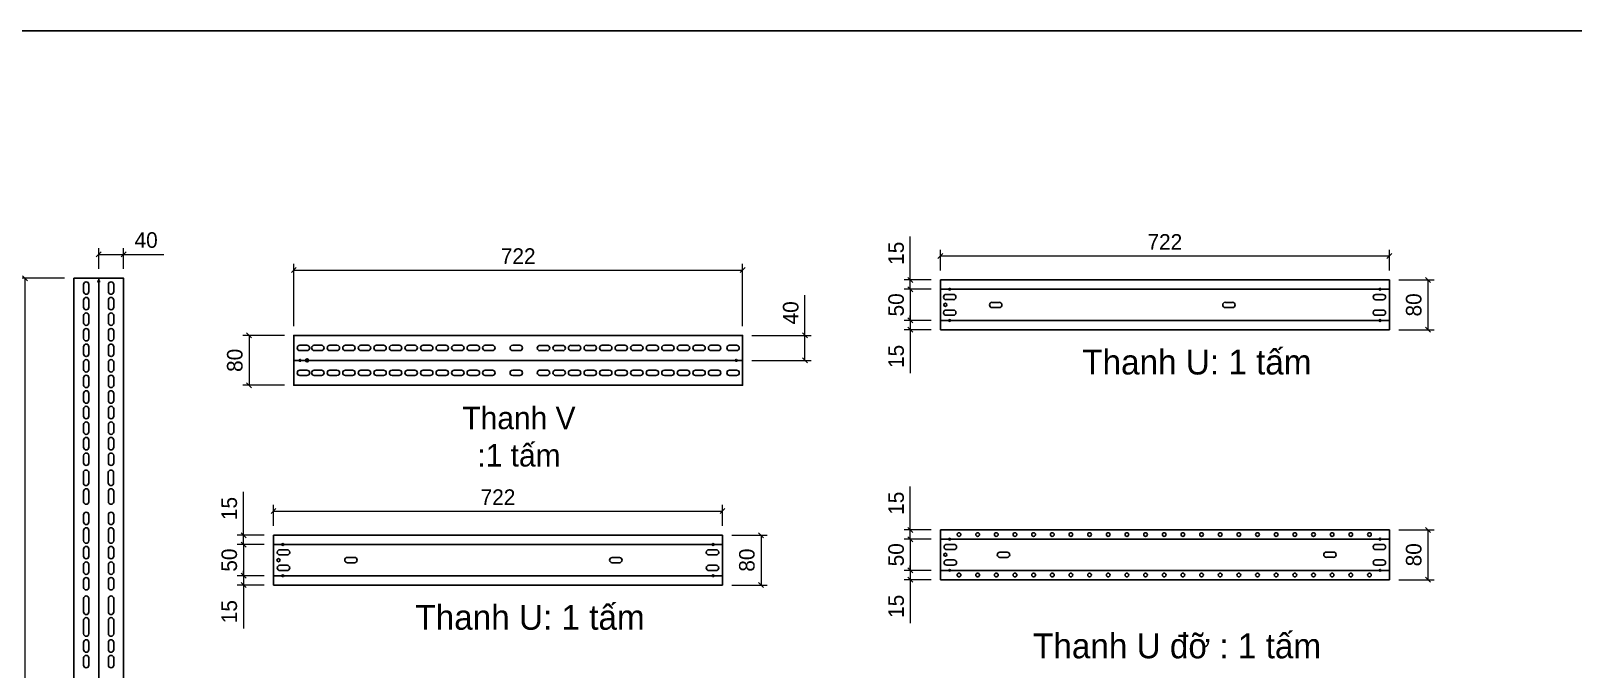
# Model space of a CAD drawing. Header units: millimetres. Extents: x 0 to 6126, y 0 to 4331.
# Drawn here: x 2191 to 4671, y 3306 to 4331 of the extents above; entities that cross this region are included whole.
import ezdxf
from ezdxf.enums import TextEntityAlignment as Align

# ---------------------------------------------------------------- set-up
doc = ezdxf.new("R2010")
doc.units = ezdxf.units.MM
doc.layers.add('CNC', color=7, linetype='Continuous')
doc.layers.add('DIM', color=253, linetype='Continuous')
doc.styles.add('Tahoma (Input Text)', font='tahoma.ttf')
doc.dimstyles.new('Dim-25', dxfattribs={"dimtxt": 25, "dimasz": 8, "dimexe": 10, "dimexo": 15, "dimgap": 10, "dimtad": 1, "dimdec": 0, "dimtxsty": 'Standard', "dimblk": 'OBLIQUE', "dimcen": 10, "dimclrd": 5, "dimclre": 5, "dimclrt": 3, "dimazin": 3, "dimtfac": 1, "dimtdec": 0, "dimtmove": 0, "dimatfit": 3, "dimldrblk": 'OBLIQUE', "dimlwd": 9, "dimlwe": 9})

# ---------------------------------------------------------------- blocks, each defined once
blk = doc.blocks.new('*D77')
at = {"color": 0, "linetype": 'ByBlock', "lineweight": -2}
for p, q in [((2304.5, 3976.3), (2296.5, 3968.3)), ((2336.5, 3968.3), (2344.5, 3976.3))]:
    blk.add_line(p, q, dxfattribs=at)
at = {"layer": 'Defpoints', "color": 0, "ltscale": 3, "transparency": 16777216}
for p in [(2340.5, 3972.3), (2300.5, 3933.9), (2340.5, 3933.9)]:
    blk.add_point(p, dxfattribs=at)
at = {"layer": 'DIM', "color": 5, "lineweight": 9, "ltscale": 3, "transparency": 16777216}
for p, q in [((2300.5, 3948.9), (2300.5, 3982.3)), ((2300.5, 3972.3), (2340.5, 3972.3)), ((2340.5, 3948.9), (2340.5, 3982.3)), ((2340.5, 3972.3), (2405.2, 3972.3))]:
    blk.add_line(p, q, dxfattribs=at)
at = {"layer": 'DIM', "color": 3, "ltscale": 3, "transparency": 16777216, "insert": (2376.8, 3995.1), "char_height": 25, "attachment_point": 5}
blk.add_mtext('40', dxfattribs=at)
blk = doc.blocks.new('_Oblique')
at = {"color": 0, "linetype": 'ByBlock', "lineweight": -2}
blk.add_line((-0.5, -0.5), (0.5, 0.5), dxfattribs=at)
blk = doc.blocks.new('*D78')
at = {"color": 0, "linetype": 'ByBlock', "lineweight": -2}
for p, q in [((2185.9, 3929.9), (2177.9, 3937.9)), ((2177.9, 2506.7), (2185.9, 2498.7))]:
    blk.add_line(p, q, dxfattribs=at)
at = {"layer": 'Defpoints', "color": 0, "ltscale": 3, "transparency": 16777216}
for p in [(2260.5, 3933.9), (2181.9, 2502.7), (2260.5, 2502.7)]:
    blk.add_point(p, dxfattribs=at)
at = {"layer": 'DIM', "color": 5, "lineweight": 9, "ltscale": 3, "transparency": 16777216}
for p, q in [((2245.5, 3933.9), (2171.9, 3933.9)), ((2181.9, 3933.9), (2181.9, 2502.7)), ((2245.5, 2502.7), (2171.9, 2502.7))]:
    blk.add_line(p, q, dxfattribs=at)
at = {"layer": 'DIM', "color": 3, "ltscale": 3, "transparency": 16777216, "insert": (2159.1, 3218.3), "char_height": 25, "attachment_point": 5, "rotation": 90}
blk.add_mtext('1431', dxfattribs=at)
blk = doc.blocks.new('ovan8.5x20')
at = {"layer": 'CNC', "color": 2, "lineweight": -3}
for p, q in [((5.7, 4.2), (-5.8, 4.2)), ((-5.8, -4.2), (5.7, -4.2))]:
    blk.add_line(p, q, dxfattribs=at)
for centre, start, end in [((-5.8, 0), 90, 270), ((5.7, 0), 270, 90)]:
    blk.add_arc(centre, 4.25, start, end, dxfattribs=at)
blk = doc.blocks.new('*D82')
at = {"color": 0, "linetype": 'ByBlock', "lineweight": -2}
for p, q in [((2618.3, 3950.9), (2610.3, 3942.9)), ((3331.8, 3942.9), (3339.8, 3950.9))]:
    blk.add_line(p, q, dxfattribs=at)
at = {"layer": 'Defpoints', "color": 0, "ltscale": 3, "transparency": 16777216}
for p in [(3335.8, 3946.9), (2614.3, 3842), (3335.8, 3842)]:
    blk.add_point(p, dxfattribs=at)
at = {"layer": 'DIM', "color": 5, "lineweight": 9, "ltscale": 3, "transparency": 16777216}
for p, q in [((2614.3, 3857), (2614.3, 3956.9)), ((2614.3, 3946.9), (3335.8, 3946.9)), ((3335.8, 3857), (3335.8, 3956.9))]:
    blk.add_line(p, q, dxfattribs=at)
at = {"layer": 'DIM', "color": 3, "ltscale": 3, "transparency": 16777216, "insert": (2975.1, 3969.5), "char_height": 25, "attachment_point": 5}
blk.add_mtext('722', dxfattribs=at)
blk = doc.blocks.new('*D83')
at = {"color": 0, "linetype": 'ByBlock', "lineweight": -2}
for p, q in [((2546.3, 3838), (2538.3, 3846)), ((2538.3, 3766), (2546.3, 3758))]:
    blk.add_line(p, q, dxfattribs=at)
at = {"layer": 'Defpoints', "color": 0, "ltscale": 3, "transparency": 16777216}
for p in [(2614.3, 3842), (2542.3, 3762), (2614.3, 3762)]:
    blk.add_point(p, dxfattribs=at)
at = {"layer": 'DIM', "color": 5, "lineweight": 9, "ltscale": 3, "transparency": 16777216}
for p, q in [((2599.3, 3842), (2532.3, 3842)), ((2542.3, 3842), (2542.3, 3762)), ((2599.3, 3762), (2532.3, 3762))]:
    blk.add_line(p, q, dxfattribs=at)
at = {"layer": 'DIM', "color": 3, "ltscale": 3, "transparency": 16777216, "insert": (2519.5, 3802), "char_height": 25, "attachment_point": 5, "rotation": 90}
blk.add_mtext('80', dxfattribs=at)
blk = doc.blocks.new('*D84')
at = {"color": 0, "linetype": 'ByBlock', "lineweight": -2}
for p, q in [((3440.2, 3838), (3432.2, 3846)), ((3432.2, 3806), (3440.2, 3798))]:
    blk.add_line(p, q, dxfattribs=at)
at = {"layer": 'Defpoints', "color": 0, "ltscale": 3, "transparency": 16777216}
for p in [(3335.8, 3842), (3436.2, 3842), (3335.8, 3802)]:
    blk.add_point(p, dxfattribs=at)
at = {"layer": 'DIM', "color": 5, "lineweight": 9, "ltscale": 3, "transparency": 16777216}
for p, q in [((3436.2, 3842), (3436.2, 3906.7)), ((3350.8, 3842), (3446.2, 3842)), ((3436.2, 3802), (3436.2, 3842)), ((3350.8, 3802), (3446.2, 3802))]:
    blk.add_line(p, q, dxfattribs=at)
at = {"layer": 'DIM', "color": 3, "ltscale": 3, "transparency": 16777216, "insert": (3413.4, 3878.3), "char_height": 25, "attachment_point": 5, "rotation": 90}
blk.add_mtext('40', dxfattribs=at)
blk = doc.blocks.new('*D85')
at = {"color": 0, "linetype": 'ByBlock', "lineweight": -2}
for p, q in [((3369.7, 3517.1), (3361.7, 3525.1)), ((3361.7, 3445.1), (3369.7, 3437.1))]:
    blk.add_line(p, q, dxfattribs=at)
at = {"layer": 'Defpoints', "color": 0, "transparency": 16777216}
for p in [(3303.6, 3521.1), (3303.6, 3441.1), (3365.7, 3441.1)]:
    blk.add_point(p, dxfattribs=at)
at = {"layer": 'DIM', "color": 5, "lineweight": 9, "transparency": 16777216}
for p, q in [((3318.6, 3521.1), (3375.7, 3521.1)), ((3365.7, 3521.1), (3365.7, 3441.1)), ((3318.6, 3441.1), (3375.7, 3441.1))]:
    blk.add_line(p, q, dxfattribs=at)
at = {"layer": 'DIM', "color": 3, "transparency": 16777216, "insert": (3342.9, 3481.1), "char_height": 25, "attachment_point": 5, "rotation": 90}
blk.add_mtext('80', dxfattribs=at)
blk = doc.blocks.new('*D86')
at = {"color": 0, "linetype": 'ByBlock', "lineweight": -2}
for p, q in [((2537.4, 3502.1), (2529.4, 3510.1)), ((2529.4, 3460.1), (2537.4, 3452.1))]:
    blk.add_line(p, q, dxfattribs=at)
at = {"layer": 'Defpoints', "color": 0, "transparency": 16777216}
for p in [(2581.6, 3506.1), (2533.4, 3456.1), (2581.6, 3456.1)]:
    blk.add_point(p, dxfattribs=at)
at = {"layer": 'DIM', "color": 5, "lineweight": 9, "transparency": 16777216}
for p, q in [((2566.6, 3506.1), (2523.4, 3506.1)), ((2533.4, 3506.1), (2533.4, 3456.1)), ((2566.6, 3456.1), (2523.4, 3456.1))]:
    blk.add_line(p, q, dxfattribs=at)
at = {"layer": 'DIM', "color": 3, "transparency": 16777216, "insert": (2510.6, 3481.1), "char_height": 25, "attachment_point": 5, "rotation": 90}
blk.add_mtext('50', dxfattribs=at)
blk = doc.blocks.new('*D87')
at = {"color": 0, "linetype": 'ByBlock', "lineweight": -2}
for p, q in [((2529.4, 3525.1), (2537.4, 3517.1)), ((2537.4, 3502.1), (2529.4, 3510.1))]:
    blk.add_line(p, q, dxfattribs=at)
at = {"layer": 'Defpoints', "color": 0, "transparency": 16777216}
for p in [(2533.4, 3521.1), (2581.6, 3521.1), (2581.6, 3506.1)]:
    blk.add_point(p, dxfattribs=at)
at = {"layer": 'DIM', "color": 5, "lineweight": 9, "transparency": 16777216}
for p, q in [((2533.4, 3521.1), (2533.4, 3590.8)), ((2566.6, 3521.1), (2523.4, 3521.1)), ((2566.6, 3506.1), (2523.4, 3506.1)), ((2533.4, 3506.1), (2533.4, 3521.1)), ((2533.4, 3506.1), (2533.4, 3498.1))]:
    blk.add_line(p, q, dxfattribs=at)
at = {"layer": 'DIM', "color": 3, "transparency": 16777216, "insert": (2510.6, 3564), "char_height": 25, "attachment_point": 5, "rotation": 90}
blk.add_mtext('15', dxfattribs=at)
blk = doc.blocks.new('*D88')
at = {"color": 0, "linetype": 'ByBlock', "lineweight": -2}
for p, q in [((2529.4, 3460.1), (2537.4, 3452.1)), ((2537.4, 3437.1), (2529.4, 3445.1))]:
    blk.add_line(p, q, dxfattribs=at)
at = {"layer": 'Defpoints', "color": 0, "transparency": 16777216}
for p in [(2581.6, 3456.1), (2533.4, 3441.1), (2581.6, 3441.1)]:
    blk.add_point(p, dxfattribs=at)
at = {"layer": 'DIM', "color": 5, "lineweight": 9, "transparency": 16777216}
for p, q in [((2566.6, 3456.1), (2523.4, 3456.1)), ((2533.4, 3456.1), (2533.4, 3464.1)), ((2533.4, 3456.1), (2533.4, 3441.1)), ((2566.6, 3441.1), (2523.4, 3441.1)), ((2533.4, 3441.1), (2533.4, 3371.5))]:
    blk.add_line(p, q, dxfattribs=at)
at = {"layer": 'DIM', "color": 3, "transparency": 16777216, "insert": (2510.6, 3398.3), "char_height": 25, "attachment_point": 5, "rotation": 90}
blk.add_mtext('15', dxfattribs=at)
blk = doc.blocks.new('f3daunguoc')
at = {"layer": 'CNC', "color": 2, "lineweight": -3}
blk.add_circle((0, 0), 1.5, dxfattribs=at)
blk = doc.blocks.new('*D93')
at = {"color": 0, "linetype": 'ByBlock', "lineweight": -2}
for p, q in [((2585.6, 3563.8), (2577.6, 3555.8)), ((3299.6, 3555.8), (3307.6, 3563.8))]:
    blk.add_line(p, q, dxfattribs=at)
at = {"layer": 'Defpoints', "color": 0, "ltscale": 3, "transparency": 16777216}
for p in [(3303.6, 3559.8), (2581.6, 3521.1), (3303.6, 3521.1)]:
    blk.add_point(p, dxfattribs=at)
at = {"layer": 'DIM', "color": 5, "lineweight": 9, "ltscale": 3, "transparency": 16777216}
for p, q in [((2581.6, 3536.1), (2581.6, 3569.8)), ((2581.6, 3559.8), (3303.6, 3559.8)), ((3303.6, 3536.1), (3303.6, 3569.8))]:
    blk.add_line(p, q, dxfattribs=at)
at = {"layer": 'DIM', "color": 3, "ltscale": 3, "transparency": 16777216, "insert": (2942.6, 3582.3), "char_height": 25, "attachment_point": 5}
blk.add_mtext('722', dxfattribs=at)
blk = doc.blocks.new('*D109')
at = {"color": 0, "linetype": 'ByBlock', "lineweight": -2}
for p, q in [((4441.9, 3927.1), (4433.9, 3935.1)), ((4433.9, 3855.1), (4441.9, 3847.1))]:
    blk.add_line(p, q, dxfattribs=at)
at = {"layer": 'Defpoints', "color": 0, "transparency": 16777216}
for p in [(4375.9, 3931.1), (4375.9, 3851.1), (4437.9, 3851.1)]:
    blk.add_point(p, dxfattribs=at)
at = {"layer": 'DIM', "color": 5, "lineweight": 9, "transparency": 16777216}
for p, q in [((4390.9, 3931.1), (4447.9, 3931.1)), ((4437.9, 3931.1), (4437.9, 3851.1)), ((4390.9, 3851.1), (4447.9, 3851.1))]:
    blk.add_line(p, q, dxfattribs=at)
at = {"layer": 'DIM', "color": 3, "transparency": 16777216, "insert": (4415.2, 3891.1), "char_height": 25, "attachment_point": 5, "rotation": 90}
blk.add_mtext('80', dxfattribs=at)
blk = doc.blocks.new('*D110')
at = {"color": 0, "linetype": 'ByBlock', "lineweight": -2}
for p, q in [((3609.6, 3912.1), (3601.6, 3920.1)), ((3601.6, 3870.1), (3609.6, 3862.1))]:
    blk.add_line(p, q, dxfattribs=at)
at = {"layer": 'Defpoints', "color": 0, "transparency": 16777216}
for p in [(3653.9, 3916.1), (3605.6, 3866.1), (3653.9, 3866.1)]:
    blk.add_point(p, dxfattribs=at)
at = {"layer": 'DIM', "color": 5, "lineweight": 9, "transparency": 16777216}
for p, q in [((3638.9, 3916.1), (3595.6, 3916.1)), ((3605.6, 3916.1), (3605.6, 3866.1)), ((3638.9, 3866.1), (3595.6, 3866.1))]:
    blk.add_line(p, q, dxfattribs=at)
at = {"layer": 'DIM', "color": 3, "transparency": 16777216, "insert": (3582.9, 3891.1), "char_height": 25, "attachment_point": 5, "rotation": 90}
blk.add_mtext('50', dxfattribs=at)
blk = doc.blocks.new('*D111')
at = {"color": 0, "linetype": 'ByBlock', "lineweight": -2}
for p, q in [((3601.6, 3935.1), (3609.6, 3927.1)), ((3609.6, 3912.1), (3601.6, 3920.1))]:
    blk.add_line(p, q, dxfattribs=at)
at = {"layer": 'Defpoints', "color": 0, "transparency": 16777216}
for p in [(3605.6, 3931.1), (3653.9, 3931.1), (3653.9, 3916.1)]:
    blk.add_point(p, dxfattribs=at)
at = {"layer": 'DIM', "color": 5, "lineweight": 9, "transparency": 16777216}
for p, q in [((3605.6, 3931.1), (3605.6, 4000.8)), ((3638.9, 3931.1), (3595.6, 3931.1)), ((3605.6, 3916.1), (3605.6, 3931.1)), ((3638.9, 3916.1), (3595.6, 3916.1)), ((3605.6, 3916.1), (3605.6, 3908.1))]:
    blk.add_line(p, q, dxfattribs=at)
at = {"layer": 'DIM', "color": 3, "transparency": 16777216, "insert": (3582.9, 3974), "char_height": 25, "attachment_point": 5, "rotation": 90}
blk.add_mtext('15', dxfattribs=at)
blk = doc.blocks.new('*D112')
at = {"color": 0, "linetype": 'ByBlock', "lineweight": -2}
for p, q in [((3601.6, 3870.1), (3609.6, 3862.1)), ((3609.6, 3847.1), (3601.6, 3855.1))]:
    blk.add_line(p, q, dxfattribs=at)
at = {"layer": 'Defpoints', "color": 0, "transparency": 16777216}
for p in [(3605.6, 3851.1), (3653.9, 3866.1), (3653.9, 3851.1)]:
    blk.add_point(p, dxfattribs=at)
at = {"layer": 'DIM', "color": 5, "lineweight": 9, "transparency": 16777216}
for p, q in [((3605.6, 3866.1), (3605.6, 3874.1)), ((3638.9, 3866.1), (3595.6, 3866.1)), ((3638.9, 3851.1), (3595.6, 3851.1)), ((3605.6, 3866.1), (3605.6, 3851.1)), ((3605.6, 3851.1), (3605.6, 3781.5))]:
    blk.add_line(p, q, dxfattribs=at)
at = {"layer": 'DIM', "color": 3, "transparency": 16777216, "insert": (3582.9, 3808.3), "char_height": 25, "attachment_point": 5, "rotation": 90}
blk.add_mtext('15', dxfattribs=at)
blk = doc.blocks.new('*D113')
at = {"color": 0, "linetype": 'ByBlock', "lineweight": -2}
for p, q in [((3657.9, 3973.8), (3649.9, 3965.8)), ((4371.9, 3965.8), (4379.9, 3973.8))]:
    blk.add_line(p, q, dxfattribs=at)
at = {"layer": 'Defpoints', "color": 0, "ltscale": 3, "transparency": 16777216}
for p in [(4375.9, 3969.8), (3653.9, 3931.1), (4375.9, 3931.1)]:
    blk.add_point(p, dxfattribs=at)
at = {"layer": 'DIM', "color": 5, "lineweight": 9, "ltscale": 3, "transparency": 16777216}
for p, q in [((3653.9, 3946.1), (3653.9, 3979.8)), ((3653.9, 3969.8), (4375.9, 3969.8)), ((4375.9, 3946.1), (4375.9, 3979.8))]:
    blk.add_line(p, q, dxfattribs=at)
at = {"layer": 'DIM', "color": 3, "ltscale": 3, "transparency": 16777216, "insert": (4014.9, 3992.3), "char_height": 25, "attachment_point": 5}
blk.add_mtext('722', dxfattribs=at)
blk = doc.blocks.new('*D114')
at = {"color": 0, "linetype": 'ByBlock', "lineweight": -2}
for p, q in [((4441.9, 3525.7), (4433.9, 3533.7)), ((4433.9, 3453.7), (4441.9, 3445.7))]:
    blk.add_line(p, q, dxfattribs=at)
at = {"layer": 'Defpoints', "color": 0, "transparency": 16777216}
for p in [(4375.9, 3529.7), (4375.9, 3449.7), (4437.9, 3449.7)]:
    blk.add_point(p, dxfattribs=at)
at = {"layer": 'DIM', "color": 5, "lineweight": 9, "transparency": 16777216}
for p, q in [((4390.9, 3529.7), (4447.9, 3529.7)), ((4437.9, 3529.7), (4437.9, 3449.7)), ((4390.9, 3449.7), (4447.9, 3449.7))]:
    blk.add_line(p, q, dxfattribs=at)
at = {"layer": 'DIM', "color": 3, "transparency": 16777216, "insert": (4415.2, 3489.7), "char_height": 25, "attachment_point": 5, "rotation": 90}
blk.add_mtext('80', dxfattribs=at)
blk = doc.blocks.new('*D115')
at = {"color": 0, "linetype": 'ByBlock', "lineweight": -2}
for p, q in [((3609.6, 3510.7), (3601.6, 3518.7)), ((3601.6, 3468.7), (3609.6, 3460.7))]:
    blk.add_line(p, q, dxfattribs=at)
at = {"layer": 'Defpoints', "color": 0, "transparency": 16777216}
for p in [(3653.9, 3514.7), (3605.6, 3464.7), (3653.9, 3464.7)]:
    blk.add_point(p, dxfattribs=at)
at = {"layer": 'DIM', "color": 5, "lineweight": 9, "transparency": 16777216}
for p, q in [((3638.9, 3514.7), (3595.6, 3514.7)), ((3605.6, 3514.7), (3605.6, 3464.7)), ((3638.9, 3464.7), (3595.6, 3464.7))]:
    blk.add_line(p, q, dxfattribs=at)
at = {"layer": 'DIM', "color": 3, "transparency": 16777216, "insert": (3582.9, 3489.7), "char_height": 25, "attachment_point": 5, "rotation": 90}
blk.add_mtext('50', dxfattribs=at)
blk = doc.blocks.new('*D116')
at = {"color": 0, "linetype": 'ByBlock', "lineweight": -2}
for p, q in [((3601.6, 3533.7), (3609.6, 3525.7)), ((3609.6, 3510.7), (3601.6, 3518.7))]:
    blk.add_line(p, q, dxfattribs=at)
at = {"layer": 'Defpoints', "color": 0, "transparency": 16777216}
for p in [(3605.6, 3529.7), (3653.9, 3529.7), (3653.9, 3514.7)]:
    blk.add_point(p, dxfattribs=at)
at = {"layer": 'DIM', "color": 5, "lineweight": 9, "transparency": 16777216}
for p, q in [((3605.6, 3529.7), (3605.6, 3599.4)), ((3638.9, 3529.7), (3595.6, 3529.7)), ((3605.6, 3514.7), (3605.6, 3529.7)), ((3638.9, 3514.7), (3595.6, 3514.7)), ((3605.6, 3514.7), (3605.6, 3506.7))]:
    blk.add_line(p, q, dxfattribs=at)
at = {"layer": 'DIM', "color": 3, "transparency": 16777216, "insert": (3582.9, 3572.5), "char_height": 25, "attachment_point": 5, "rotation": 90}
blk.add_mtext('15', dxfattribs=at)
blk = doc.blocks.new('*D117')
at = {"color": 0, "linetype": 'ByBlock', "lineweight": -2}
for p, q in [((3601.6, 3468.7), (3609.6, 3460.7)), ((3609.6, 3445.7), (3601.6, 3453.7))]:
    blk.add_line(p, q, dxfattribs=at)
at = {"layer": 'Defpoints', "color": 0, "transparency": 16777216}
for p in [(3605.6, 3449.7), (3653.9, 3464.7), (3653.9, 3449.7)]:
    blk.add_point(p, dxfattribs=at)
at = {"layer": 'DIM', "color": 5, "lineweight": 9, "transparency": 16777216}
for p, q in [((3605.6, 3464.7), (3605.6, 3472.7)), ((3638.9, 3464.7), (3595.6, 3464.7)), ((3638.9, 3449.7), (3595.6, 3449.7)), ((3605.6, 3464.7), (3605.6, 3449.7)), ((3605.6, 3449.7), (3605.6, 3380.1))]:
    blk.add_line(p, q, dxfattribs=at)
at = {"layer": 'DIM', "color": 3, "transparency": 16777216, "insert": (3582.9, 3406.9), "char_height": 25, "attachment_point": 5, "rotation": 90}
blk.add_mtext('15', dxfattribs=at)
blk = doc.blocks.new('khungtenAsean2')
at = {"color": 7}
blk.add_lwpolyline([(0, 0), (2970, 0), (2970, -2100), (0, -2100)], close=True, dxfattribs=at)
at = {"color": 1, "style": 'Tahoma (Input Text)', "flags": 8}
for tag, p in [('#01', (137.1, -2021.3)), ('#03', (506.6, -2019.3)), ('#05', (1106.6, -2021.3)), ('#07', (1834.7, -2021.3)), ('#09', (2146.7, -2021.3)), ('#02', (98.5, -2081.3)), ('#04', (486.1, -2081.3)), ('#06', (1065.3, -2081.3)), ('#08', (1817.4, -2081.3)), ('#10', (2146.7, -2081.3))]:
    blk.add_attdef(tag, p, '', height=25, dxfattribs=at)
blk.add_attdef('#11', text='', height=25, dxfattribs=at).set_placement((2915, -2067.3), align=Align.CENTER)

msp = doc.modelspace()

# ---------------------------------------------------------------- linework, layer by layer
at = {"color": 7}
for p, q in [((2300.5, 3933.9), (2300.5, 2502.7)), ((3653.9, 3931.1), (4375.9, 3931.1)), ((3653.9, 3851.1), (3653.9, 3931.1)), ((4375.9, 3931.1), (4375.9, 3851.1)), ((3653.9, 3916.1), (4375.9, 3916.1)), ((4375.9, 3866.1), (3653.9, 3866.1)), ((4375.9, 3851.1), (3653.9, 3851.1)), ((3653.9, 3529.7), (4375.9, 3529.7)), ((3653.9, 3449.7), (3653.9, 3529.7)), ((4375.9, 3529.7), (4375.9, 3449.7)), ((2581.6, 3521.1), (3303.6, 3521.1)), ((2581.6, 3441.1), (2581.6, 3521.1)), ((2581.6, 3506.1), (3303.6, 3506.1)), ((3303.6, 3521.1), (3303.6, 3441.1)), ((3653.9, 3514.7), (4375.9, 3514.7)), ((3303.6, 3456.1), (2581.6, 3456.1)), ((4375.9, 3464.7), (3653.9, 3464.7)), ((4375.9, 3449.7), (3653.9, 3449.7)), ((3303.6, 3441.1), (2581.6, 3441.1))]:
    msp.add_line(p, q, dxfattribs=at)
msp.add_lwpolyline([(2260.5, 3933.9), (2340.5, 3933.9), (2340.5, 2502.7), (2260.5, 2502.7)], close=True, dxfattribs=at)
at = {"color": 2, "ltscale": 0.5}
for points in [[(2284.7, 3923.9), (2284.7, 3912.4, -1), (2276.2, 3912.4), (2276.2, 3923.9, -1)], [(2316.2, 3923.9), (2316.2, 3912.4, 1), (2324.7, 3912.4), (2324.7, 3923.9, 1)], [(2284.7, 3898.9), (2284.7, 3887.4, -1), (2276.2, 3887.4), (2276.2, 3898.9, -1)], [(2316.2, 3898.9), (2316.2, 3887.4, 1), (2324.7, 3887.4), (2324.7, 3898.9, 1)], [(2284.7, 3873.9), (2284.7, 3862.4, -1), (2276.2, 3862.4), (2276.2, 3873.9, -1)], [(2316.2, 3873.9), (2316.2, 3862.4, 1), (2324.7, 3862.4), (2324.7, 3873.9, 1)], [(2284.7, 3848.9), (2284.7, 3837.4, -1), (2276.2, 3837.4), (2276.2, 3848.9, -1)], [(2316.2, 3848.9), (2316.2, 3837.4, 1), (2324.7, 3837.4), (2324.7, 3848.9, 1)], [(2284.7, 3823.9), (2284.7, 3812.4, -1), (2276.2, 3812.4), (2276.2, 3823.9, -1)], [(2316.2, 3823.9), (2316.2, 3812.4, 1), (2324.7, 3812.4), (2324.7, 3823.9, 1)], [(2284.7, 3798.9), (2284.7, 3787.4, -1), (2276.2, 3787.4), (2276.2, 3798.9, -1)], [(2316.2, 3798.9), (2316.2, 3787.4, 1), (2324.7, 3787.4), (2324.7, 3798.9, 1)], [(2284.7, 3773.9), (2284.7, 3762.4, -1), (2276.2, 3762.4), (2276.2, 3773.9, -1)], [(2316.2, 3773.9), (2316.2, 3762.4, 1), (2324.7, 3762.4), (2324.7, 3773.9, 1)], [(2284.7, 3748.9), (2284.7, 3737.4, -1), (2276.2, 3737.4), (2276.2, 3748.9, -1)], [(2316.2, 3748.9), (2316.2, 3737.4, 1), (2324.7, 3737.4), (2324.7, 3748.9, 1)], [(2284.7, 3723.9), (2284.7, 3712.4, -1), (2276.2, 3712.4), (2276.2, 3723.9, -1)], [(2316.2, 3723.9), (2316.2, 3712.4, 1), (2324.7, 3712.4), (2324.7, 3723.9, 1)], [(2284.7, 3698.9), (2284.7, 3687.4, -1), (2276.2, 3687.4), (2276.2, 3698.9, -1)], [(2316.2, 3698.9), (2316.2, 3687.4, 1), (2324.7, 3687.4), (2324.7, 3698.9, 1)], [(2284.7, 3673.9), (2284.7, 3662.4, -1), (2276.2, 3662.4), (2276.2, 3673.9, -1)], [(2316.2, 3673.9), (2316.2, 3662.4, 1), (2324.7, 3662.4), (2324.7, 3673.9, 1)], [(2284.7, 3648.9), (2284.7, 3637.4, -1), (2276.2, 3637.4), (2276.2, 3648.9, -1)], [(2316.2, 3648.9), (2316.2, 3637.4, 1), (2324.7, 3637.4), (2324.7, 3648.9, 1)], [(2284.4, 3621.6), (2284.4, 3605.1, -1), (2275.9, 3605.1), (2275.9, 3621.6, -1)], [(2315.9, 3621.6), (2315.9, 3605.1, 1), (2324.4, 3605.1), (2324.4, 3621.6, 1)], [(2284.7, 3591.5), (2284.7, 3575, -1), (2276.2, 3575), (2276.2, 3591.5, -1)], [(2316.2, 3591.5), (2316.2, 3575, 1), (2324.7, 3575), (2324.7, 3591.5, 1)], [(2284.7, 3553.9), (2284.7, 3542.4, -1), (2276.2, 3542.4), (2276.2, 3553.9, -1)], [(2316.2, 3553.9), (2316.2, 3542.4, 1), (2324.7, 3542.4), (2324.7, 3553.9, 1)], [(2284.7, 3528.9), (2284.7, 3512.4, -1), (2276.2, 3512.4), (2276.2, 3528.9, -1)], [(2316.2, 3528.9), (2316.2, 3512.4, 1), (2324.7, 3512.4), (2324.7, 3528.9, 1)], [(2284.7, 3498.9), (2284.7, 3487.4, -1), (2276.2, 3487.4), (2276.2, 3498.9, -1)], [(2316.2, 3498.9), (2316.2, 3487.4, 1), (2324.7, 3487.4), (2324.7, 3498.9, 1)], [(2284.7, 3473.9), (2284.7, 3462.4, -1), (2276.2, 3462.4), (2276.2, 3473.9, -1)], [(2316.2, 3473.9), (2316.2, 3462.4, 1), (2324.7, 3462.4), (2324.7, 3473.9, 1)], [(2284.7, 3448.9), (2284.7, 3437.4, -1), (2276.2, 3437.4), (2276.2, 3448.9, -1)], [(2316.2, 3448.9), (2316.2, 3437.4, 1), (2324.7, 3437.4), (2324.7, 3448.9, 1)], [(2284.7, 3419.4), (2284.7, 3397.9, -1), (2276.2, 3397.9), (2276.2, 3419.4, -1)], [(2316.2, 3419.4), (2316.2, 3397.9, 1), (2324.7, 3397.9), (2324.7, 3419.4, 1)], [(2284.7, 3384.5), (2284.7, 3363, -1), (2276.2, 3363), (2276.2, 3384.5, -1)], [(2316.2, 3384.5), (2316.2, 3363, 1), (2324.7, 3363), (2324.7, 3384.5, 1)], [(2284.7, 3348.9), (2284.7, 3337.4, -1), (2276.2, 3337.4), (2276.2, 3348.9, -1)], [(2316.2, 3348.9), (2316.2, 3337.4, 1), (2324.7, 3337.4), (2324.7, 3348.9, 1)], [(2284.7, 3323.9), (2284.7, 3312.4, -1), (2276.2, 3312.4), (2276.2, 3323.9, -1)], [(2316.2, 3323.9), (2316.2, 3312.4, 1), (2324.7, 3312.4), (2324.7, 3323.9, 1)]]:
    msp.add_lwpolyline(points, format="xyb", close=True, dxfattribs=at)
at = {"color": 7, "ltscale": 3}
for points in [[(2614.3, 3802), (3335.8, 3802), (3335.8, 3842), (2614.3, 3842)], [(2614.3, 3842), (3335.8, 3842), (3335.8, 3762), (2614.3, 3762)], [(2614.3, 3802), (3335.8, 3802), (3335.8, 3762), (2614.3, 3762)]]:
    msp.add_lwpolyline(points, close=True, dxfattribs=at)
at = {"color": 2, "ltscale": 0.5}
msp.add_circle((2300.5, 3928.9), 1.5, dxfattribs=at)
at = {"color": 243, "ltscale": 3}
for centre in [(3662, 3891.1), (3662, 3891.1), (2635.5, 3802), (2589.7, 3481.1), (3662, 3489.7)]:
    msp.add_circle(centre, 2.5, dxfattribs=at)
at = {"color": 2, "ltscale": 3}
for centre in [(2624.3, 3802), (3325.8, 3802)]:
    msp.add_circle(centre, 1.5, dxfattribs=at)
at = {"color": 7, "ltscale": 3}
for centre in [(3683.9, 3522.2), (3713.9, 3522.2), (3743.9, 3522.2), (3773.9, 3522.2), (3803.9, 3522.2), (3833.9, 3522.2), (3863.9, 3522.2), (3893.9, 3522.2), (3923.9, 3522.2), (3953.9, 3522.2), (3983.9, 3522.2), (4013.9, 3522.2), (4043.9, 3522.2), (4073.9, 3522.2), (4103.9, 3522.2), (4133.9, 3522.2), (4163.9, 3522.2), (4193.9, 3522.2), (4223.9, 3522.2), (4253.9, 3522.2), (4283.9, 3522.2), (4313.9, 3522.2), (4343.9, 3522.2), (3683.9, 3457.2), (3713.9, 3457.2), (3743.9, 3457.2), (3773.9, 3457.2), (3803.9, 3457.2), (3833.9, 3457.2), (3863.9, 3457.2), (3893.9, 3457.2), (3923.9, 3457.2), (3953.9, 3457.2), (3983.9, 3457.2), (4013.9, 3457.2), (4043.9, 3457.2), (4073.9, 3457.2), (4103.9, 3457.2), (4133.9, 3457.2), (4163.9, 3457.2), (4193.9, 3457.2), (4223.9, 3457.2), (4253.9, 3457.2), (4283.9, 3457.2), (4313.9, 3457.2), (4343.9, 3457.2)]:
    msp.add_circle(centre, 3, dxfattribs=at)

# ---------------------------------------------------------------- block references
at = {"color": 7, "xscale": 2.0625, "yscale": 2.0625, "zscale": 2.0625}
msp.add_blockref('khungtenAsean2', (0, 4331.3), dxfattribs=at)
at = {"lineweight": -3, "rotation": 270}
for p in [(3668.9, 3916.1), (3668.9, 3866.1), (2596.6, 3506.1), (3668.9, 3514.7), (2596.6, 3456.1), (3668.9, 3464.7)]:
    msp.add_blockref('f3daunguoc', p, dxfattribs=at)
at = {"lineweight": -3, "xscale": -1, "rotation": 90}
for p in [(4360.9, 3916.1), (4360.9, 3866.1), (3288.6, 3506.1), (4360.9, 3514.7), (3288.6, 3456.1), (4360.9, 3464.7)]:
    msp.add_blockref('f3daunguoc', p, dxfattribs=at)
at = {"layer": 'CNC', "lineweight": -3, "xscale": -1, "rotation": 180}
for p in [(3669.1, 3903.7), (4359.9, 3903.6), (4359.9, 3878.6), (3320.6, 3822), (3015.9, 3782.1), (3065.9, 3782), (3115.9, 3782), (3140.9, 3782), (3165.9, 3782), (3190.9, 3782), (3215.9, 3782), (3240.9, 3782), (3265.9, 3782), (3290.9, 3782), (3287.6, 3493.6), (4359.9, 3502.2), (3287.6, 3468.6), (4359.9, 3477.2)]:
    msp.add_blockref('ovan8.5x20', p, dxfattribs=at)
at = {"layer": 'CNC', "lineweight": -3, "rotation": 180}
for p in [(3742.9, 3891), (4117.9, 3891), (2629.6, 3822), (2652.9, 3782), (2677.9, 3782), (2702.9, 3782), (2727.9, 3782), (2752.9, 3782), (2777.9, 3782), (2802.9, 3782), (2827.9, 3782), (2827.9, 3782), (2852.9, 3782), (2852.9, 3782), (2877.9, 3782), (2902.9, 3782), (2927.9, 3782), (2971.9, 3782), (3040.9, 3782.1), (3090.9, 3782), (2597.6, 3493.6), (3669.9, 3502.2), (2597.6, 3468.6), (2706.1, 3481.2), (3132.1, 3481.1), (3669.9, 3477.2), (3755.4, 3489.7), (4280.4, 3489.8)]:
    msp.add_blockref('ovan8.5x20', p, dxfattribs=at)
at = {"layer": 'CNC', "lineweight": -3}
for p in [(3669.1, 3878.6), (3015.9, 3821.8), (3065.9, 3821.9), (3115.9, 3822), (3140.9, 3822), (3165.9, 3822), (3190.9, 3822), (3215.9, 3822), (3240.9, 3822), (3265.9, 3822), (3290.9, 3822), (3320.6, 3782)]:
    msp.add_blockref('ovan8.5x20', p, dxfattribs=at)
at = {"layer": 'CNC', "lineweight": -3, "xscale": -1}
for p in [(2652.9, 3822), (2677.9, 3822), (2702.9, 3822), (2727.9, 3822), (2752.9, 3822), (2777.9, 3822), (2802.9, 3822), (2827.9, 3822), (2827.9, 3822), (2852.9, 3822), (2852.9, 3822), (2877.9, 3822), (2902.9, 3822), (2927.9, 3822), (2971.9, 3822), (3040.9, 3821.8), (3090.9, 3821.9), (2629.6, 3782)]:
    msp.add_blockref('ovan8.5x20', p, dxfattribs=at)

# ---------------------------------------------------------------- texts
at = {"color": 7, "char_height": 40, "width": 915, "attachment_point": 5}
for s, insert in [('Thanh U: 1 tấm', (4066.4, 3799)), ('Thanh U: 1 tấm', (2994.1, 3389)), ('Thanh U đỡ : 1 tấm', (4034.6, 3343.1))]:
    msp.add_mtext(s, dxfattribs=dict(at, insert=insert))
at = {"color": 2, "insert": (2976.3, 3679.2), "char_height": 36, "width": 775, "attachment_point": 5}
msp.add_mtext('Thanh V\\P:1 tấm', dxfattribs=at)

# ---------------------------------------------------------------- dimensions: what is measured, and where the dimension line sits
at = {"layer": 'DIM', "color": 7, "ltscale": 3}
for base, p1, p2, picture, middle in [((2340.5, 3972.3), (2300.5, 3933.9), (2340.5, 3933.9), '*D77', (2376.8, 3995.1)), ((4375.9, 3969.8), (3653.9, 3931.1), (4375.9, 3931.1), '*D113', (4014.9, 3992.3)), ((3335.845315, 3946.924659), (2614.345315, 3841.9621807), (3335.845315, 3841.9621807), '*D82', (2975.095315, 3969.4758186)), ((3303.6, 3559.8), (2581.6, 3521.1), (3303.6, 3521.1), '*D93', (2942.6, 3582.3))]:
    dim = msp.add_linear_dim(base=base, p1=p1, p2=p2, dimstyle='Dim-25', dxfattribs=at)
    dim.commit()
    dim.dimension.update_dxf_attribs({"geometry": picture, "text_midpoint": middle})
at = {"layer": 'DIM', "color": 7}
for base, p1, p2, picture, middle in [((3605.6, 3931.1), (3653.9, 3916.1), (3653.9, 3931.1), '*D111', (3582.9, 3974)), ((4437.9, 3851.1), (4375.9, 3931.1), (4375.9, 3851.1), '*D109', (4415.2, 3891.1)), ((3605.6, 3851.1), (3653.9, 3866.1), (3653.9, 3851.1), '*D112', (3582.9, 3808.3)), ((3605.6, 3529.7), (3653.9, 3514.7), (3653.9, 3529.7), '*D116', (3582.9, 3572.5)), ((2533.4, 3521.1), (2581.6, 3506.1), (2581.6, 3521.1), '*D87', (2510.6, 3564)), ((3365.7, 3441.1), (3303.6, 3521.1), (3303.6, 3441.1), '*D85', (3342.9, 3481.1)), ((4437.9, 3449.7), (4375.9, 3529.7), (4375.9, 3449.7), '*D114', (4415.2, 3489.7)), ((3605.6, 3449.7), (3653.9, 3464.7), (3653.9, 3449.7), '*D117', (3582.9, 3406.9)), ((2533.4, 3441.1), (2581.6, 3456.1), (2581.6, 3441.1), '*D88', (2510.6, 3398.3))]:
    dim = msp.add_linear_dim(base=base, p1=p1, p2=p2, angle=90, dimstyle='Dim-25', dxfattribs=at)
    dim.commit()
    dim.dimension.update_dxf_attribs({"geometry": picture, "text_midpoint": middle})
at = {"layer": 'DIM', "color": 7, "ltscale": 3}
for base, p1, p2, picture, middle in [((2181.9, 2502.7), (2260.5, 3933.9), (2260.5, 2502.7), '*D78', (2159.1, 3218.3)), ((3436.2, 3842), (3335.8, 3802), (3335.8, 3842), '*D84', (3413.4, 3878.3)), ((2542.3, 3762), (2614.3, 3842), (2614.3, 3762), '*D83', (2519.5, 3802))]:
    dim = msp.add_linear_dim(base=base, p1=p1, p2=p2, angle=90, dimstyle='Dim-25', dxfattribs=at)
    dim.commit()
    dim.dimension.update_dxf_attribs({"geometry": picture, "text_midpoint": middle})
at = {"layer": 'DIM', "color": 7}
for base, p1, p2, picture, middle in [((3605.6, 3866.1), (3653.9, 3916.1), (3653.9, 3866.1), '*D110', (3605.6, 3891.1)), ((2533.4, 3456.1), (2581.6, 3506.1), (2581.6, 3456.1), '*D86', (2533.4, 3481.1)), ((3605.6, 3464.7), (3653.9, 3514.7), (3653.9, 3464.7), '*D115', (3605.6, 3489.7))]:
    dim = msp.add_linear_dim(base=base, p1=p1, p2=p2, angle=90, dimstyle='Dim-25', dxfattribs=at)
    dim.commit()
    dim.dimension.update_dxf_attribs({"geometry": picture, "text_midpoint": middle, "dimtype": 160})

doc.saveas('drawing.dxf')
